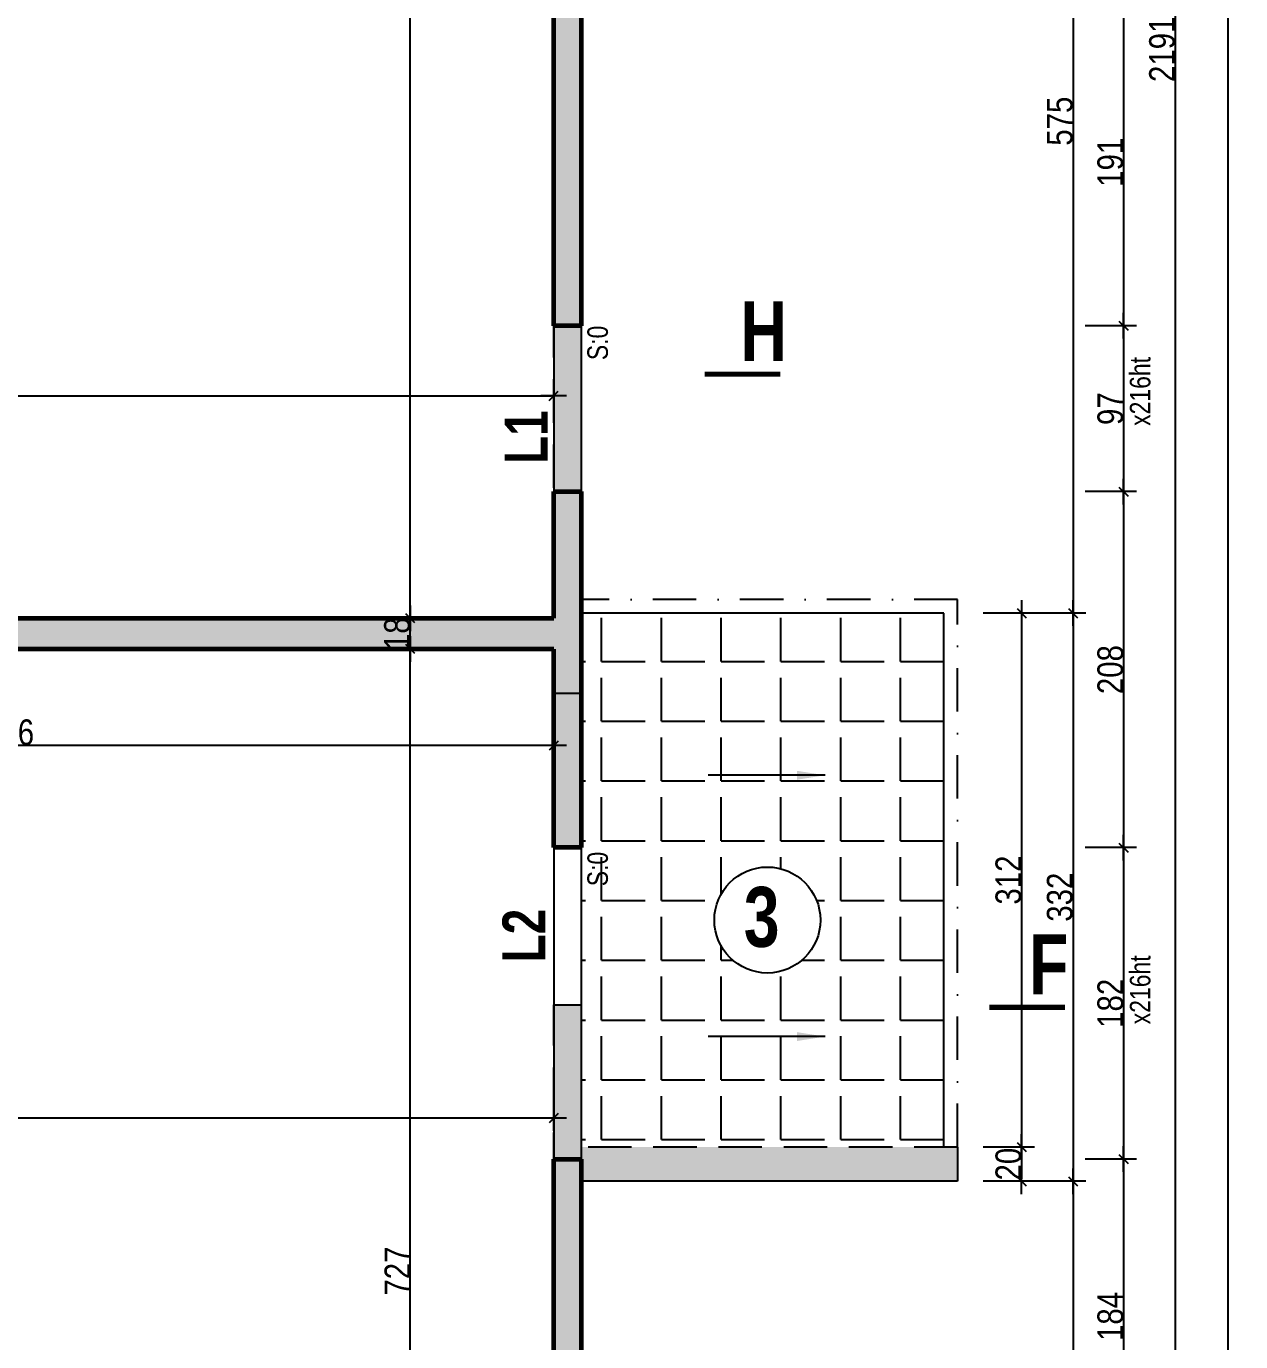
# Model space of a CAD drawing. Header units: millimetres. Extents: x -1921 to 5237, y 0 to 8595.
# Drawn here: x 1531 to 2240, y 4968 to 5737 of the extents above; entities that cross this region are included whole.
import ezdxf
from ezdxf.enums import TextEntityAlignment as Align

# ---------------------------------------------------------------- set-up
doc = ezdxf.new("R2010")
doc.units = ezdxf.units.MM
doc.linetypes.add('CACHEX2', pattern=[19.05, 12.7, -6.35])
doc.linetypes.add('TIRETPTX2', pattern=[50.8, 25.4, -12.7, 0, -12.7])
for name, color, linetype in [('01_cote_gen', 4, 'Continuous'), ('01_isolant ext', 2, 'TIRETPTX2'), ('01_linteaux', 2, 'Continuous'), ('01_murs_sup', 2, 'CACHEX2'), ('01_poch_BN', 9, 'Continuous'), ('01_poch_murs', 253, 'Continuous'), ('01_texte', 230, 'Continuous'), ('AA_COTES', 2, 'Continuous')]:
    doc.layers.add(name, color=color, linetype=linetype)
doc.layers.add('01_murs_coup', color=5, linetype='Continuous', lineweight=60)
doc.styles.add('impact', font='impact.ttf')
doc.styles.add('MATTE_TXT', font='arial.ttf')
doc.styles.add('STYLE2', font='ARIALN.TTF')
doc.dimstyles.new('JB50', dxfattribs={"dimscale": 0.1, "dimtxt": 150, "dimasz": 15, "dimexe": 0.1, "dimexo": 0.1, "dimgap": 0.09, "dimtad": 1, "dimdec": 1, "dimdsep": 46, "dimtxsty": 'STYLE2', "dimblk1": 'BOND_G', "dimblk2": 'BOND_D', "dimsah": 1, "dimcen": 1.5, "dimdle": 0.01, "dimse1": 1, "dimse2": 1, "dimclrd": 4, "dimclre": 2, "dimclrt": 6, "dimazin": 2, "dimtfac": 2.333333, "dimtdec": 1, "dimtix": 1, "dimtmove": 2, "dimatfit": 3, "dimldrblk": 'BOND_G', "dimfxl": 1, "dimtolj": 1, "dimtzin": 0, "dimarcsym": 0})

# ---------------------------------------------------------------- blocks, each defined once
blk = doc.blocks.new('BOND_G')
at = {"layer": 'AA_COTES', "color": 0}
for p, q in [((0, -5), (0, 15)), ((5, 0), (-5, 0)), ((1.77, 1.77), (-1.77, -1.77))]:
    blk.add_line(p, q, dxfattribs=at)
blk = doc.blocks.new('BOND_D')
at = {"layer": 'AA_COTES', "color": 0}
for p, q in [((5, 0), (-5, 0)), ((-1.77, -1.77), (1.77, 1.77)), ((0, 5), (0, -15))]:
    blk.add_line(p, q, dxfattribs=at)
blk = doc.blocks.new('*D9')
at = {"layer": '01_cote_gen', "color": 4, "lineweight": -2, "transparency": 16777216}
blk.add_line((1755.08, 4647.39), (1755.08, 5371.4), dxfattribs=at)
at = {"layer": 'DEFPOINTS', "color": 0}
for p in [(1755.08, 5372.9), (1780.01, 5372.9), (1780.01, 4645.89)]:
    blk.add_point(p, dxfattribs=at)
at = {"layer": '01_cote_gen', "color": 4, "lineweight": -2, "transparency": 16777216, "xscale": 1.5, "yscale": 1.5, "zscale": 1.5}
for name, p, rotation in [('BOND_D', (1755.08, 5372.9), 90), ('BOND_G', (1755.08, 4645.89), 270)]:
    blk.add_blockref(name, p, dxfattribs=dict(at, rotation=rotation))
at = {"layer": '01_cote_gen', "color": 6, "transparency": 16777216, "insert": (1747.54, 5009.39), "char_height": 15, "attachment_point": 5, "rotation": 90, "style": 'STYLE2'}
blk.add_mtext('\\A1;727', dxfattribs=at)
blk = doc.blocks.new('*D10')
at = {"layer": '01_cote_gen', "color": 4, "lineweight": -2, "transparency": 16777216}
blk.add_line((1755.08, 5374.4), (1755.08, 5389.4), dxfattribs=at)
at = {"layer": 'DEFPOINTS', "color": 0}
for p in [(1714.52, 5390.9), (1755.08, 5390.9), (1714.52, 5372.9)]:
    blk.add_point(p, dxfattribs=at)
at = {"layer": '01_cote_gen', "color": 4, "lineweight": -2, "transparency": 16777216, "xscale": 1.5, "yscale": 1.5, "zscale": 1.5}
for name, p, rotation in [('BOND_D', (1755.08, 5390.9), 90), ('BOND_G', (1755.08, 5372.9), 270)]:
    blk.add_blockref(name, p, dxfattribs=dict(at, rotation=rotation))
at = {"layer": '01_cote_gen', "color": 6, "transparency": 16777216, "insert": (1747.41, 5381.9), "char_height": 15, "attachment_point": 5, "rotation": 90, "style": 'STYLE2'}
blk.add_mtext('\\A1;18', dxfattribs=at)
blk = doc.blocks.new('*D11')
at = {"layer": '01_cote_gen', "color": 4, "lineweight": -2, "transparency": 16777216}
blk.add_line((1755.08, 5392.4), (1755.08, 6367.4), dxfattribs=at)
at = {"layer": 'DEFPOINTS', "color": 0}
for p in [(1747.57, 6368.9), (1755.08, 6368.9), (1747.58, 5390.9)]:
    blk.add_point(p, dxfattribs=at)
at = {"layer": '01_cote_gen', "color": 4, "lineweight": -2, "transparency": 16777216, "xscale": 1.5, "yscale": 1.5, "zscale": 1.5}
for name, p, rotation in [('BOND_D', (1755.08, 6368.9), 90), ('BOND_G', (1755.08, 5390.9), 270)]:
    blk.add_blockref(name, p, dxfattribs=dict(at, rotation=rotation))
at = {"layer": '01_cote_gen', "color": 6, "transparency": 16777216, "insert": (1747.41, 5879.9), "char_height": 15, "attachment_point": 5, "rotation": 90, "style": 'STYLE2'}
blk.add_mtext('\\A1;978', dxfattribs=at)
blk = doc.blocks.new('*D15')
at = {"layer": '01_cote_gen', "color": 4, "lineweight": -2, "transparency": 16777216}
blk.add_line((2232.91, 7314.4), (2232.91, 4629.42), dxfattribs=at)
at = {"layer": 'DEFPOINTS', "color": 0}
for p in [(2143.47, 7315.9), (2143.74, 4627.92), (2232.91, 4627.92)]:
    blk.add_point(p, dxfattribs=at)
at = {"layer": '01_cote_gen', "color": 4, "lineweight": -2, "transparency": 16777216, "xscale": 1.5, "yscale": 1.5, "zscale": 1.5}
for name, p, rotation in [('BOND_G', (2232.91, 7315.9), 90), ('BOND_D', (2232.91, 4627.92), 270)]:
    blk.add_blockref(name, p, dxfattribs=dict(at, rotation=rotation))
at = {"layer": '01_cote_gen', "color": 6, "transparency": 16777216, "insert": (2225.25, 5971.91), "char_height": 15, "attachment_point": 5, "rotation": 90, "style": 'STYLE2'}
blk.add_mtext('\\A1;2688', dxfattribs=at)
blk = doc.blocks.new('*D52')
at = {"layer": '01_cote_gen', "color": 4, "lineweight": -2, "transparency": 16777216}
blk.add_line((2202.17, 6817.41), (2202.17, 4629.42), dxfattribs=at)
at = {"layer": 'DEFPOINTS', "color": 0}
for p in [(2162.95, 6818.91), (2143.48, 4627.92), (2202.17, 4627.92)]:
    blk.add_point(p, dxfattribs=at)
at = {"layer": '01_cote_gen', "color": 4, "lineweight": -2, "transparency": 16777216, "xscale": 1.5, "yscale": 1.5, "zscale": 1.5}
for name, p, rotation in [('BOND_G', (2202.17, 6818.91), 90), ('BOND_D', (2202.17, 4627.92), 270)]:
    blk.add_blockref(name, p, dxfattribs=dict(at, rotation=rotation))
at = {"layer": '01_cote_gen', "color": 6, "transparency": 16777216, "insert": (2194.51, 5723.41), "char_height": 15, "attachment_point": 5, "rotation": 90, "style": 'STYLE2'}
blk.add_mtext('\\A1;2191', dxfattribs=at)
blk = doc.blocks.new('*D60')
at = {"layer": '01_cote_gen', "color": 4, "lineweight": -2, "transparency": 16777216}
blk.add_line((2171.93, 5751.41), (2171.93, 5563.4), dxfattribs=at)
at = {"layer": 'DEFPOINTS', "color": 0}
for p in [(2143.47, 5752.91), (2143.47, 5561.9), (2171.93, 5561.9)]:
    blk.add_point(p, dxfattribs=at)
at = {"layer": '01_cote_gen', "color": 4, "lineweight": -2, "transparency": 16777216, "xscale": 1.5, "yscale": 1.5, "zscale": 1.5}
for name, p, rotation in [('BOND_G', (2171.93, 5752.91), 90), ('BOND_D', (2171.93, 5561.9), 270)]:
    blk.add_blockref(name, p, dxfattribs=dict(at, rotation=rotation))
at = {"layer": '01_cote_gen', "color": 6, "transparency": 16777216, "insert": (2164.27, 5657.4), "char_height": 15, "attachment_point": 5, "rotation": 90, "style": 'STYLE2'}
blk.add_mtext('\\A1;191', dxfattribs=at)
blk = doc.blocks.new('*D61')
at = {"layer": '01_cote_gen', "color": 4, "lineweight": -2, "transparency": 16777216}
blk.add_line((2171.93, 5560.4), (2171.93, 5466.4), dxfattribs=at)
at = {"layer": 'DEFPOINTS', "color": 0}
for p in [(2143.47, 5561.9), (2143.47, 5464.9), (2171.93, 5464.9)]:
    blk.add_point(p, dxfattribs=at)
at = {"layer": '01_cote_gen', "color": 4, "lineweight": -2, "transparency": 16777216, "xscale": 1.5, "yscale": 1.5, "zscale": 1.5}
for name, p, rotation in [('BOND_G', (2171.93, 5561.9), 90), ('BOND_D', (2171.93, 5464.9), 270)]:
    blk.add_blockref(name, p, dxfattribs=dict(at, rotation=rotation))
at = {"layer": '01_cote_gen', "color": 6, "transparency": 16777216, "insert": (2164.27, 5513.4), "char_height": 15, "attachment_point": 5, "rotation": 90, "style": 'STYLE2'}
blk.add_mtext('\\A1;97', dxfattribs=at)
blk = doc.blocks.new('*D62')
at = {"layer": '01_cote_gen', "color": 4, "lineweight": -2, "transparency": 16777216}
blk.add_line((2171.93, 5463.4), (2171.93, 5258.4), dxfattribs=at)
at = {"layer": 'DEFPOINTS', "color": 0}
for p in [(2143.47, 5464.9), (2143.47, 5256.9), (2171.93, 5256.9)]:
    blk.add_point(p, dxfattribs=at)
at = {"layer": '01_cote_gen', "color": 4, "lineweight": -2, "transparency": 16777216, "xscale": 1.5, "yscale": 1.5, "zscale": 1.5}
for name, p, rotation in [('BOND_G', (2171.93, 5464.9), 90), ('BOND_D', (2171.93, 5256.9), 270)]:
    blk.add_blockref(name, p, dxfattribs=dict(at, rotation=rotation))
at = {"layer": '01_cote_gen', "color": 6, "transparency": 16777216, "insert": (2164.27, 5360.9), "char_height": 15, "attachment_point": 5, "rotation": 90, "style": 'STYLE2'}
blk.add_mtext('\\A1;208', dxfattribs=at)
blk = doc.blocks.new('*D63')
at = {"layer": '01_cote_gen', "color": 4, "lineweight": -2, "transparency": 16777216}
blk.add_line((2171.93, 5255.4), (2171.93, 5076.39), dxfattribs=at)
at = {"layer": 'DEFPOINTS', "color": 0}
for p in [(2143.47, 5256.9), (2143.47, 5074.89), (2171.93, 5074.89)]:
    blk.add_point(p, dxfattribs=at)
at = {"layer": '01_cote_gen', "color": 4, "lineweight": -2, "transparency": 16777216, "xscale": 1.5, "yscale": 1.5, "zscale": 1.5}
for name, p, rotation in [('BOND_G', (2171.93, 5256.9), 90), ('BOND_D', (2171.93, 5074.89), 270)]:
    blk.add_blockref(name, p, dxfattribs=dict(at, rotation=rotation))
at = {"layer": '01_cote_gen', "color": 6, "transparency": 16777216, "insert": (2164.27, 5165.89), "char_height": 15, "attachment_point": 5, "rotation": 90, "style": 'STYLE2'}
blk.add_mtext('\\A1;182', dxfattribs=at)
blk = doc.blocks.new('*D64')
at = {"layer": '01_cote_gen', "color": 4, "lineweight": -2, "transparency": 16777216}
blk.add_line((2171.93, 5073.39), (2171.93, 4892.39), dxfattribs=at)
at = {"layer": 'DEFPOINTS', "color": 0}
for p in [(2143.47, 5074.89), (2143.47, 4890.89), (2171.93, 4890.89)]:
    blk.add_point(p, dxfattribs=at)
at = {"layer": '01_cote_gen', "color": 4, "lineweight": -2, "transparency": 16777216, "xscale": 1.5, "yscale": 1.5, "zscale": 1.5}
for name, p, rotation in [('BOND_G', (2171.93, 5074.89), 90), ('BOND_D', (2171.93, 4890.89), 270)]:
    blk.add_blockref(name, p, dxfattribs=dict(at, rotation=rotation))
at = {"layer": '01_cote_gen', "color": 6, "transparency": 16777216, "insert": (2164.27, 4982.89), "char_height": 15, "attachment_point": 5, "rotation": 90, "style": 'STYLE2'}
blk.add_mtext('\\A1;184', dxfattribs=at)
blk = doc.blocks.new('*D135')
at = {"layer": '01_cote_gen', "color": 4, "lineweight": -2, "transparency": 16777216}
blk.add_line((1837.42, 5098.79), (1169.42, 5098.79), dxfattribs=at)
at = {"layer": 'DEFPOINTS', "color": 0}
for p in [(1167.92, 5128.17), (1167.92, 5098.79), (1838.92, 5087.01)]:
    blk.add_point(p, dxfattribs=at)
at = {"layer": '01_cote_gen', "color": 4, "lineweight": -2, "transparency": 16777216, "xscale": 1.5, "yscale": 1.5, "zscale": 1.5, "rotation": 180}
blk.add_blockref('BOND_D', (1167.92, 5098.79), dxfattribs=at)
at = {"layer": '01_cote_gen', "color": 4, "lineweight": -2, "transparency": 16777216, "xscale": 1.5, "yscale": 1.5, "zscale": 1.5}
blk.add_blockref('BOND_G', (1838.92, 5098.79), dxfattribs=at)
at = {"layer": '01_cote_gen', "color": 6, "transparency": 16777216, "insert": (1503.42, 5106.45), "char_height": 15, "attachment_point": 5, "style": 'STYLE2'}
blk.add_mtext('\\A1;671', dxfattribs=at)
blk = doc.blocks.new('*D137')
at = {"layer": '01_cote_gen', "color": 4, "lineweight": -2, "transparency": 16777216}
blk.add_line((1837.42, 5316.51), (1204.42, 5316.51), dxfattribs=at)
at = {"layer": 'DEFPOINTS', "color": 0}
for p in [(1202.92, 5329.5), (1838.92, 5329.5), (1202.92, 5316.51)]:
    blk.add_point(p, dxfattribs=at)
at = {"layer": '01_cote_gen', "color": 4, "lineweight": -2, "transparency": 16777216, "xscale": 1.5, "yscale": 1.5, "zscale": 1.5, "rotation": 180}
blk.add_blockref('BOND_D', (1202.92, 5316.51), dxfattribs=at)
at = {"layer": '01_cote_gen', "color": 4, "lineweight": -2, "transparency": 16777216, "xscale": 1.5, "yscale": 1.5, "zscale": 1.5}
blk.add_blockref('BOND_G', (1838.92, 5316.51), dxfattribs=at)
at = {"layer": '01_cote_gen', "color": 6, "transparency": 16777216, "insert": (1520.92, 5324.18), "char_height": 15, "attachment_point": 5, "style": 'STYLE2'}
blk.add_mtext('\\A1;636', dxfattribs=at)
blk = doc.blocks.new('*D440')
at = {"layer": '01_cote_gen', "color": 4, "lineweight": -2, "transparency": 16777216}
blk.add_line((1169.42, 5520.91), (1837.42, 5520.91), dxfattribs=at)
at = {"layer": 'DEFPOINTS', "color": 0}
for p in [(1838.92, 5520.93), (1838.92, 5520.91), (1167.92, 5507.69)]:
    blk.add_point(p, dxfattribs=at)
at = {"layer": '01_cote_gen', "color": 4, "lineweight": -2, "transparency": 16777216, "xscale": 1.5, "yscale": 1.5, "zscale": 1.5, "rotation": 180}
blk.add_blockref('BOND_G', (1167.92, 5520.91), dxfattribs=at)
at = {"layer": '01_cote_gen', "color": 4, "lineweight": -2, "transparency": 16777216, "xscale": 1.5, "yscale": 1.5, "zscale": 1.5}
blk.add_blockref('BOND_D', (1838.92, 5520.91), dxfattribs=at)
at = {"layer": '01_cote_gen', "color": 6, "transparency": 16777216, "insert": (1503.42, 5528.58), "char_height": 15, "attachment_point": 5, "style": 'STYLE2'}
blk.add_mtext('\\A1;671', dxfattribs=at)
blk = doc.blocks.new('*D466')
at = {"layer": '01_cote_gen', "color": 4, "lineweight": -2, "ltscale": 2, "transparency": 16777216}
blk.add_line((2142.41, 5967.41), (2142.41, 5395.41), dxfattribs=at)
at = {"layer": 'DEFPOINTS', "color": 0, "ltscale": 2}
for p in [(2119.91, 5968.91), (2066.92, 5393.91), (2142.41, 5393.91)]:
    blk.add_point(p, dxfattribs=at)
at = {"layer": '01_cote_gen', "color": 4, "lineweight": -2, "ltscale": 2, "transparency": 16777216, "xscale": 1.5, "yscale": 1.5, "zscale": 1.5}
for name, p, rotation in [('BOND_G', (2142.41, 5968.91), 90), ('BOND_D', (2142.41, 5393.91), 270)]:
    blk.add_blockref(name, p, dxfattribs=dict(at, rotation=rotation))
at = {"layer": '01_cote_gen', "color": 6, "ltscale": 2, "transparency": 16777216, "insert": (2134.78, 5681.41), "char_height": 15, "attachment_point": 5, "rotation": 90, "style": 'STYLE2'}
blk.add_mtext('\\A1;575', dxfattribs=at)
blk = doc.blocks.new('*D467')
at = {"layer": '01_cote_gen', "color": 4, "lineweight": -2, "ltscale": 2, "transparency": 16777216}
blk.add_line((2142.41, 5392.41), (2142.41, 5063.41), dxfattribs=at)
at = {"layer": 'DEFPOINTS', "color": 0, "ltscale": 2}
for p in [(2134.91, 5393.91), (2074.92, 5061.91), (2142.41, 5061.91)]:
    blk.add_point(p, dxfattribs=at)
at = {"layer": '01_cote_gen', "color": 4, "lineweight": -2, "ltscale": 2, "transparency": 16777216, "xscale": 1.5, "yscale": 1.5, "zscale": 1.5}
for name, p, rotation in [('BOND_G', (2142.41, 5393.91), 90), ('BOND_D', (2142.41, 5061.91), 270)]:
    blk.add_blockref(name, p, dxfattribs=dict(at, rotation=rotation))
at = {"layer": '01_cote_gen', "color": 6, "ltscale": 2, "transparency": 16777216, "insert": (2134.74, 5227.91), "char_height": 15, "attachment_point": 5, "rotation": 90, "style": 'STYLE2'}
blk.add_mtext('\\A1;332', dxfattribs=at)
blk = doc.blocks.new('*D468')
at = {"layer": '01_cote_gen', "color": 4, "lineweight": -2, "ltscale": 2, "transparency": 16777216}
blk.add_line((2112.37, 5392.41), (2112.37, 5083.41), dxfattribs=at)
at = {"layer": 'DEFPOINTS', "color": 0, "ltscale": 2}
for p in [(2066.92, 5393.91), (2044.53, 5081.91), (2112.37, 5081.91)]:
    blk.add_point(p, dxfattribs=at)
at = {"layer": '01_cote_gen', "color": 4, "lineweight": -2, "ltscale": 2, "transparency": 16777216, "xscale": 1.5, "yscale": 1.5, "zscale": 1.5}
for name, p, rotation in [('BOND_G', (2112.37, 5393.91), 90), ('BOND_D', (2112.37, 5081.91), 270)]:
    blk.add_blockref(name, p, dxfattribs=dict(at, rotation=rotation))
at = {"layer": '01_cote_gen', "color": 6, "ltscale": 2, "transparency": 16777216, "insert": (2104.7, 5237.91), "char_height": 15, "attachment_point": 5, "rotation": 90, "style": 'STYLE2'}
blk.add_mtext('\\A1;312', dxfattribs=at)
blk = doc.blocks.new('*D469')
at = {"layer": '01_cote_gen', "color": 4, "lineweight": -2, "ltscale": 2, "transparency": 16777216}
blk.add_line((2112.37, 5080.41), (2112.37, 5063.41), dxfattribs=at)
at = {"layer": 'DEFPOINTS', "color": 0, "ltscale": 2}
for p in [(2089.87, 5081.91), (2058.53, 5061.91), (2112.37, 5061.91)]:
    blk.add_point(p, dxfattribs=at)
at = {"layer": '01_cote_gen', "color": 4, "lineweight": -2, "ltscale": 2, "transparency": 16777216, "xscale": 1.5, "yscale": 1.5, "zscale": 1.5}
for name, p, rotation in [('BOND_G', (2112.37, 5081.91), 90), ('BOND_D', (2112.37, 5061.91), 270)]:
    blk.add_blockref(name, p, dxfattribs=dict(at, rotation=rotation))
at = {"layer": '01_cote_gen', "color": 6, "ltscale": 2, "transparency": 16777216, "insert": (2104.7, 5071.91), "char_height": 15, "attachment_point": 5, "rotation": 90, "style": 'STYLE2'}
blk.add_mtext('\\A1;20', dxfattribs=at)
blk = doc.blocks.new('*D470')
at = {"layer": '01_cote_gen', "color": 4, "lineweight": -2, "ltscale": 2, "transparency": 16777216}
blk.add_line((2142.41, 5060.41), (2142.41, 4629.35), dxfattribs=at)
at = {"layer": 'DEFPOINTS', "color": 0, "ltscale": 2}
for p in [(2134.91, 5061.91), (1854.93, 4627.85), (2142.41, 4627.85)]:
    blk.add_point(p, dxfattribs=at)
at = {"layer": '01_cote_gen', "color": 4, "lineweight": -2, "ltscale": 2, "transparency": 16777216, "xscale": 1.5, "yscale": 1.5, "zscale": 1.5}
for name, p, rotation in [('BOND_G', (2142.41, 5061.91), 90), ('BOND_D', (2142.41, 4627.85), 270)]:
    blk.add_blockref(name, p, dxfattribs=dict(at, rotation=rotation))
at = {"layer": '01_cote_gen', "color": 6, "ltscale": 2, "transparency": 16777216, "insert": (2134.74, 4844.88), "char_height": 15, "attachment_point": 5, "rotation": 90, "style": 'STYLE2'}
blk.add_mtext('\\A1;434.1', dxfattribs=at)

msp = doc.modelspace()

# ---------------------------------------------------------------- hatches: boundary and pattern name
at = {"layer": '01_murs_sup', "ltscale": 2}
h = msp.add_hatch(dxfattribs=at)
h.set_pattern_fill('DASH', color=256, scale=2.5, angle=135)
h.set_pattern_definition([(135, (-32158.9156, 27422.237), (-11.2253202, 9e-16), [7.9375, -7.9375])])
h.paths.add_polyline_path([(336.92, 6007.92), (364.92, 6007.92), (364.92, 6023.92), (320.92, 6023.92), (320.92, 5895.92), (336.92, 5895.92)])
h.paths.add_polyline_path([(336.92, 5798.92), (320.92, 5798.92), (320.92, 5457.91), (548.92, 5457.91), (548.92, 5437.91), (564.92, 5437.91), (564.92, 5457.91), (1007.96, 5457.91), (1007.93, 5004.84), (1025.92, 5004.84), (1025.92, 5726.91), (1007.92, 5726.91), (1007.92, 5475.91), (336.92, 5475.91)])
h.paths.add_polyline_path([(1167.92, 5638.9), (1149.92, 5638.9), (1149.92, 5372.9), (1184.92, 5372.9), (1184.92, 5196.9), (1149.92, 5196.91), (1149.92, 5039.91), (1167.92, 5039.91), (1167.92, 5178.91), (1202.92, 5178.91), (1202.92, 5372.9), (1838.92, 5372.9), (1838.92, 5346.91), (1854.92, 5346.91), (1854.92, 5968.91), (2074.92, 5968.91), (2074.92, 5988.91), (1854.92, 5988.91), (1854.92, 5990.91), (1838.92, 5990.91), (1838.92, 5390.9), (1167.92, 5390.9)])
h.paths.add_polyline_path([(1167.92, 4937.91), (1149.92, 4937.91), (1149.92, 4645.92), (1142.92, 4645.92), (1142.92, 4627.85), (1854.92, 4627.85), (1854.92, 5061.91), (2074.92, 5061.91), (2074.92, 5081.91), (1854.92, 5081.91), (1854.92, 5164.91), (1838.92, 5164.91), (1838.92, 4645.85), (1167.92, 4645.85)])
h.paths.add_polyline_path([(1040.92, 4645.85), (990.92, 4645.92), (990.92, 4878.92), (1025.92, 4878.92), (1025.92, 4902.84), (1007.92, 4902.84), (1007.92, 4894.92), (972.92, 4894.92), (972.92, 4645.92), (821.92, 4645.85), (821.92, 4627.85), (1040.92, 4627.85)])
h.paths.add_polyline_path([(819.9, 4645.85), (336.92, 4645.92), (336.92, 4963.91), (320.92, 4963.91), (320.92, 4627.92), (819.9, 4627.85)])
h.paths.add_polyline_path([(336.92, 5172.91), (364.92, 5172.91), (364.92, 5188.91), (320.92, 5188.91), (320.92, 5060.91), (336.92, 5060.91)], flags=17)
h.paths.add_polyline_path([(564.92, 5340.91), (548.92, 5340.91), (548.92, 5188.91), (461.92, 5188.91), (461.92, 5172.91), (564.92, 5172.91)], flags=17)
at = {"layer": '01_poch_BN'}
h = msp.add_hatch(dxfattribs=at)
h.set_pattern_fill('ANGLE', color=256, scale=5)
h.set_pattern_definition([(0, (-40566.967, 43643.463), (0, 34.925), [25.4, -9.525]), (90, (-40566.967, 43643.463), (-34.925, 2e-15), [25.4, -9.525])])
h.paths.add_polyline_path([(2066.92, 5393.91), (1854.92, 5393.91), (1854.92, 5256.9), (1854.92, 5081.91), (2066.92, 5081.91)])
h.paths.add_polyline_path([(1994.77, 5214.56, -1), (1932.81, 5214.56, -1)], flags=16)
h.paths.add_polyline_path([(1939.61, 5189.15), (1981.28, 5189.15), (1981.28, 5243.73), (1939.61, 5243.73)], flags=24)
h.paths.add_polyline_path([(1873.93, 5231.22), (1873.93, 5257.55), (1855.32, 5257.55), (1855.32, 5231.22)], flags=24)
at = {"layer": '01_poch_murs'}
h = msp.add_hatch(color=256, dxfattribs=at)
h.dxf.hatch_style = 1
h.paths.add_polyline_path([(1854.92, 6090.91), (1838.92, 6090.91), (1838.92, 5849.91), (1854.92, 5849.91)])
h.paths.add_polyline_path([(1854.92, 5752.91), (1838.92, 5752.91), (1838.92, 5561.9), (1854.92, 5561.9)])
h.paths.add_polyline_path([(1167.92, 5638.9), (1149.92, 5638.9), (1149.92, 5372.9), (1184.92, 5372.9), (1184.92, 5196.9), (1149.92, 5196.91), (1149.92, 5039.91), (1167.92, 5039.91), (1167.92, 5178.91), (1202.92, 5178.91), (1202.92, 5372.9), (1838.92, 5372.9), (1838.92, 5256.9), (1854.92, 5256.9), (1854.92, 5464.9), (1838.92, 5464.9), (1838.92, 5390.9), (1167.92, 5390.9)])
h = msp.add_hatch(color=256, dxfattribs=at)
h.dxf.hatch_style = 1
h.paths.add_polyline_path([(1854.92, 5074.89), (1838.92, 5074.89), (1838.92, 4890.89), (1854.92, 4890.89)])
h.paths.add_polyline_path([(340.92, 5333.92), (320.92, 5333.92), (320.92, 4627.92), (819.9, 4627.85), (819.9, 4645.85), (340.92, 4645.92)])
h.paths.add_polyline_path([(308.92, 5287.93), (-274.08, 5287.93), (-274.08, 5269.93), (308.92, 5269.93)])

# ---------------------------------------------------------------- linework, layer by layer
at = {"layer": '01_isolant ext'}
for p, q in [((2074.92, 5401.91), (1854.92, 5401.91)), ((2074.92, 5081.91), (2074.92, 5401.91))]:
    msp.add_line(p, q, dxfattribs=at)
at = {"layer": '01_linteaux'}
for p, q in [((1838.92, 5561.9), (1838.92, 5464.9)), ((1854.92, 5561.9), (1854.92, 5464.9)), ((2066.92, 5393.91), (1854.92, 5393.91)), ((2066.92, 5081.91), (2066.92, 5393.91)), ((1838.92, 5256.9), (1838.92, 5074.89)), ((1854.92, 5256.9), (1854.92, 5074.89)), ((2074.92, 5061.91), (1854.92, 5061.91))]:
    msp.add_line(p, q, dxfattribs=at)
at = {"layer": '01_murs_coup'}
for p, q in [((1838.92, 5561.9), (1838.92, 5752.91)), ((1854.92, 5752.91), (1854.92, 5561.9)), ((1854.92, 5561.9), (1838.92, 5561.9)), ((1838.92, 5390.9), (1838.92, 5464.9)), ((1838.92, 5464.9), (1854.92, 5464.9)), ((1854.92, 5464.9), (1854.92, 5256.9)), ((1167.92, 5390.9), (1838.92, 5390.9)), ((1838.92, 5372.9), (1202.92, 5372.9)), ((1838.92, 5256.9), (1838.92, 5372.9)), ((1854.92, 5256.9), (1838.92, 5256.9)), ((1838.92, 5074.89), (1854.92, 5074.89)), ((1838.92, 4890.89), (1838.92, 5074.89)), ((1854.92, 5074.89), (1854.92, 4890.89))]:
    msp.add_line(p, q, dxfattribs=at)
at = {"layer": '01_murs_sup', "ltscale": 2}
for p, q in [((1838.92, 5390.9), (1838.92, 5990.91)), ((1854.92, 5968.91), (1854.92, 5346.91)), ((1167.92, 5390.9), (1838.92, 5390.9)), ((1838.92, 5372.9), (1202.92, 5372.9)), ((1838.92, 5346.91), (1838.92, 5372.9)), ((1854.92, 5346.91), (1838.92, 5346.91)), ((1838.92, 5164.91), (1854.92, 5164.91)), ((1838.92, 4645.85), (1838.92, 5164.91)), ((1854.92, 5164.91), (1854.92, 5081.91)), ((2074.92, 5081.91), (1854.92, 5081.91)), ((2074.92, 5081.91), (2074.92, 5061.91)), ((1854.92, 5061.91), (1854.92, 4627.85))]:
    msp.add_line(p, q, dxfattribs=at)
at = {"layer": '01_texte'}
for p, q in [((1997.5, 5299.16), (1929.26, 5299.16)), ((1997.5, 5146.46), (1929.26, 5146.46))]:
    msp.add_line(p, q, dxfattribs=at)
at = {"layer": '01_texte', "const_width": 3}
for points in [[(1971.31, 5533.54), (1927.06, 5533.54)], [(2137.81, 5163.54), (2093.56, 5163.54)]]:
    msp.add_lwpolyline(points, dxfattribs=at)
at = {"layer": '01_texte'}
msp.add_circle((1963.79, 5214.56), 30.98, dxfattribs=at)
for points in [[(1997.5, 5299.16), (1981.06, 5301.77), (1981.06, 5299.16)], [(1997.5, 5299.16), (1981.06, 5296.55), (1981.06, 5299.16)], [(1997.5, 5146.46), (1981.06, 5149.06), (1981.06, 5146.46)], [(1997.5, 5146.46), (1981.06, 5143.85), (1981.06, 5146.46)]]:
    msp.add_solid(points, dxfattribs=at)

# ---------------------------------------------------------------- texts
at = {"layer": '01_texte', "style": 'impact'}
for s, height, rotation, p in [('H', 35, 0, (1961.65, 5530.69)), ('L1', 25, 90, (1842.81, 5496.79)), ('L2', 25, 90, (1841.47, 5205.49)), ('F', 35, 0, (2128.15, 5160.69))]:
    msp.add_text(s, height=height, rotation=rotation, dxfattribs=at).set_placement(p, align=Align.BOTTOM_CENTER)
at = {"layer": '01_texte', "style": 'MATTE_TXT', "width": 0.8}
for s, p in [('S:0', (1874.18, 5551.83)), ('x216ht', (2191.24, 5523.48)), ('S:0', (1874.18, 5244.38)), ('x216ht', (2191.24, 5173.77))]:
    msp.add_text(s, height=12, rotation=90, dxfattribs=at).set_placement(p, align=Align.BOTTOM_CENTER)
at = {"layer": '01_texte', "style": 'impact'}
msp.add_text('3', height=35, dxfattribs=at).set_placement((1960.45, 5216.44), align=Align.MIDDLE_CENTER)

# ---------------------------------------------------------------- dimensions: what is measured, and where the dimension line sits
at = {"layer": '01_cote_gen'}
for base, p1, p2, picture, middle in [((2232.91, 4627.92), (2143.47, 7315.9), (2143.74, 4627.92), '*D15', (2225.25, 5971.91)), ((2202.17, 4627.92), (2162.95, 6818.91), (2143.48, 4627.92), '*D52', (2194.51, 5723.41)), ((1755.08, 6368.9), (1747.58, 5390.9), (1747.57, 6368.9), '*D11', (1747.41, 5879.9)), ((2171.93, 5561.9), (2143.47, 5752.91), (2143.47, 5561.9), '*D60', (2164.27, 5657.4)), ((2171.93, 5464.9), (2143.47, 5561.9), (2143.47, 5464.9), '*D61', (2164.27, 5513.4)), ((2171.93, 5256.9), (2143.47, 5464.9), (2143.47, 5256.9), '*D62', (2164.27, 5360.9)), ((1755.08, 5390.9), (1714.52, 5372.9), (1714.52, 5390.9), '*D10', (1747.41, 5381.9)), ((1755.08, 5372.9), (1780.01, 4645.89), (1780.01, 5372.9), '*D9', (1747.54, 5009.39)), ((2171.93, 5074.89), (2143.47, 5256.9), (2143.47, 5074.89), '*D63', (2164.27, 5165.89)), ((2171.93, 4890.89), (2143.47, 5074.89), (2143.47, 4890.89), '*D64', (2164.27, 4982.89))]:
    dim = msp.add_linear_dim(base=base, p1=p1, p2=p2, angle=90, dimstyle='JB50', dxfattribs=at)
    dim.commit()
    dim.dimension.update_dxf_attribs({"geometry": picture, "text_midpoint": middle})
at = {"layer": '01_cote_gen', "ltscale": 2}
for base, p1, p2, picture, middle in [((2142.41, 5393.91), (2119.91, 5968.91), (2066.92, 5393.91), '*D466', (2134.78, 5681.41)), ((2112.37, 5081.91), (2066.92, 5393.91), (2044.53, 5081.91), '*D468', (2104.7, 5237.91)), ((2142.41, 5061.91), (2134.91, 5393.91), (2074.92, 5061.91), '*D467', (2134.74, 5227.91)), ((2112.37, 5061.91), (2089.87, 5081.91), (2058.53, 5061.91), '*D469', (2104.7, 5071.91)), ((2142.41, 4627.85), (2134.91, 5061.91), (1854.93, 4627.85), '*D470', (2134.74, 4844.88))]:
    dim = msp.add_linear_dim(base=base, p1=p1, p2=p2, angle=90, dimstyle='JB50', dxfattribs=at)
    dim.commit()
    dim.dimension.update_dxf_attribs({"geometry": picture, "text_midpoint": middle})
at = {"layer": '01_cote_gen'}
for base, p1, p2, picture, middle in [((1838.92, 5520.91), (1167.92, 5507.69), (1838.92, 5520.93), '*D440', (1503.42, 5528.58)), ((1202.92, 5316.51), (1838.92, 5329.5), (1202.92, 5329.5), '*D137', (1520.92, 5324.18)), ((1167.92, 5098.79), (1838.92, 5087.01), (1167.92, 5128.17), '*D135', (1503.42, 5106.45))]:
    dim = msp.add_linear_dim(base=base, p1=p1, p2=p2, dimstyle='JB50', dxfattribs=at)
    dim.commit()
    dim.dimension.update_dxf_attribs({"geometry": picture, "text_midpoint": middle})

doc.saveas('drawing.dxf')
